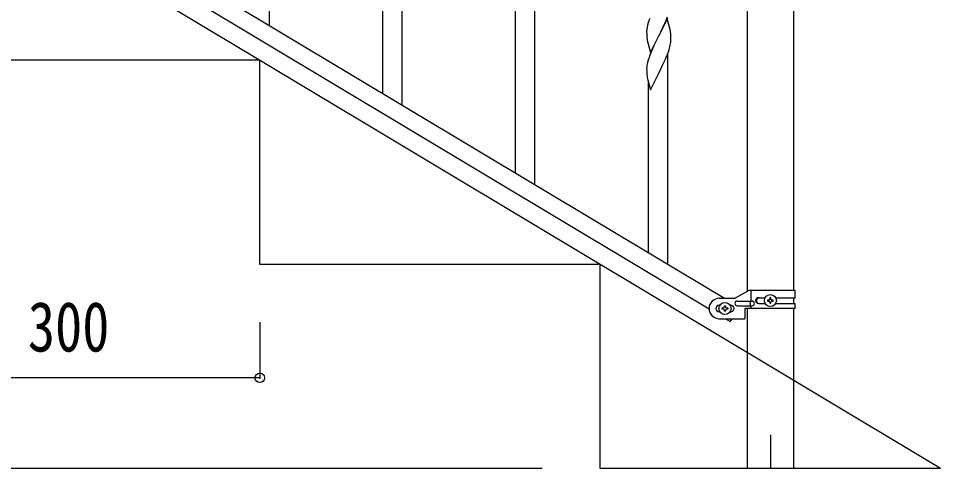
# Model space of a CAD drawing. Units: millimetres, scale not verified. Extents: x -4143 to 4140, y -2900 to 2898.
# Drawn here: x -1107 to -294, y -1952 to -1556 of the extents above; entities that cross this region are included whole.
import ezdxf
from ezdxf.enums import TextEntityAlignment as Align

# ---------------------------------------------------------------- set-up
doc = ezdxf.new("R2010")
doc.units = ezdxf.units.MM
doc.header["$LTSCALE"] = 10
for name, color, linetype in [('0-2_YKK_12', 2, 'Continuous'), ('0-3_YKK_A1', 4, 'Continuous'), ('0-4_YKK_D', 6, 'Continuous')]:
    doc.layers.add(name, color=color, linetype=linetype)
doc.styles.add('ＭＳ ゴシック', font='')
doc.styles.get('ＭＳ ゴシック').set_extended_font_data('MS Gothic')

msp = doc.modelspace()

# ---------------------------------------------------------------- linework, layer by layer
at = {"layer": '0-2_YKK_12'}
msp.add_line((-443.97, -1922.84), (-443.97, -1952.5), dxfattribs=at)
at = {"layer": '0-3_YKK_A1'}
for p, q in [((-464.22, -1796.16), (-464.22, -1222.5)), ((-423.72, -1222.5), (-423.72, -1795.37)), ((-1289.98, -1319.09), (-484.4, -1802.37)), ((-1303.55, -1328.44), (-497.97, -1811.72)), ((-885.47, -1561.76), (-885.47, -1376.67)), ((-293.97, -1952.5), (-1193.97, -1412.5)), ((-768.47, -1631.95), (-768.47, -1446.86)), ((-785.47, -1621.75), (-785.47, -1471.6)), ((-651.47, -1702.14), (-651.47, -1517.05)), ((-668.47, -1691.94), (-668.47, -1541.79)), ((-534.47, -1772.33), (-534.47, -1587.24)), ((-542.3, -1603.71), (-542.46, -1604.04)), ((-551.47, -1762.13), (-551.47, -1611.98)), ((-593.97, -1952.5), (-593.97, -1772.5)), ((-462.85, -1795.37), (-474.97, -1802.37)), ((-421.97, -1795.37), (-462.85, -1795.37)), ((-460.94, -1804.87), (-460.94, -1795.37)), ((-421.97, -1801.87), (-421.97, -1795.37)), ((-488.97, -1802.37), (-474.97, -1802.37)), ((-454.57, -1801.87), (-448.65, -1801.87)), ((-445.41, -1803.89), (-446.37, -1803.89)), ((-439.3, -1801.87), (-421.97, -1801.87)), ((-423.72, -1801.87), (-423.72, -1806.87)), ((-488.34, -1808.37), (-488.97, -1808.37)), ((-485.41, -1811.85), (-486.37, -1811.85)), ((-482.53, -1810.89), (-481.57, -1810.89)), ((-478.97, -1808.37), (-479.6, -1808.37)), ((-473.17, -1804.87), (-460.09, -1804.87)), ((-473.17, -1808.87), (-460.09, -1808.87)), ((-466.47, -1811.37), (-466.47, -1820.37)), ((-421.97, -1811.37), (-466.47, -1811.37)), ((-464.22, -1952.5), (-464.22, -1811.37)), ((-461.5, -1808.87), (-461.5, -1804.87)), ((-460.94, -1811.37), (-460.94, -1808.87)), ((-454.57, -1806.87), (-448.65, -1806.87)), ((-442.53, -1804.85), (-441.57, -1804.85)), ((-439.3, -1806.87), (-421.97, -1806.87)), ((-423.72, -1811.37), (-423.72, -1952.5)), ((-421.97, -1811.37), (-421.97, -1806.87)), ((-488.34, -1814.37), (-488.97, -1814.37)), ((-488.97, -1820.37), (-466.47, -1820.37)), ((-483.55, -1820.37), (-479.26, -1822.95)), ((-478.97, -1814.37), (-479.6, -1814.37)), ((-479.26, -1822.95), (-477.71, -1820.37)), ((-293.97, -1952.5), (-593.97, -1952.5))]:
    msp.add_line(p, q, dxfattribs=at)
for points in [[(-593.97, -1772.5), (-893.97, -1772.5), (-893.97, -1592.5), (-1193.97, -1592.5), (-1193.97, -1412.5), (-1493.97, -1412.5)], [(-552.97, -1565.96), (-553.01, -1566.78), (-553.02, -1567.17), (-553, -1569.03), (-552.97, -1570.04), (-552.92, -1570.98), (-552.82, -1572.42), (-552.67, -1573.74), (-552.53, -1574.73), (-552.35, -1575.68), (-552.25, -1576.15), (-552.04, -1577.09), (-551.79, -1578.05), (-549.52, -1585.7), (-542.3, -1570.83), (-542.13, -1570.5), (-540.2, -1566.7), (-538.69, -1563.6), (-538.02, -1562.19), (-536.68, -1559.27), (-535.82, -1557.27), (-534.6, -1554.23)], [(-535.07, -1555.98), (-542.3, -1570.83), (-542.46, -1571.16), (-544.81, -1575.82), (-546.57, -1579.47), (-547.02, -1580.44), (-548.13, -1582.9), (-549.4, -1585.92), (-550.19, -1587.95), (-550.91, -1589.96), (-551.7, -1592.44), (-552.22, -1594.37), (-552.53, -1595.77), (-552.77, -1597.12), (-552.93, -1598.41), (-552.99, -1599.24), (-553.02, -1600.04), (-553, -1601.9), (-552.97, -1602.91), (-552.92, -1603.85), (-552.82, -1605.29), (-552.67, -1606.61)], [(-551.4, -1558.59), (-551.84, -1560.06), (-552.33, -1561.97), (-552.62, -1563.35), (-552.84, -1564.69)], [(-532.34, -1565.52), (-532.68, -1564.1), (-532.87, -1563.38), (-535.07, -1555.98)], [(-532.49, -1580.65), (-532.16, -1579.24), (-531.89, -1577.87), (-531.7, -1576.56)], [(-531.6, -1575.3), (-531.58, -1574.5), (-531.58, -1573.36), (-531.63, -1571.63), (-531.69, -1570.39), (-531.8, -1568.97)], [(-552.3, -1608.79), (-552.04, -1609.96), (-551.79, -1610.92), (-549.52, -1618.56), (-542.3, -1603.71), (-542.13, -1603.38), (-540.41, -1599.99), (-538.91, -1596.93), (-538.02, -1595.06), (-536.47, -1591.64), (-536.03, -1590.64), (-534.99, -1588.11), (-533.86, -1585.08), (-533.19, -1583.08)], [(-446.37, -1803.89), (-446.37, -1804.85), (-445.41, -1804.85)], [(-443.49, -1802.93), (-443.49, -1801.97), (-444.45, -1801.97), (-444.45, -1802.93)], [(-441.57, -1804.85), (-441.57, -1803.89), (-442.53, -1803.89)], [(-486.37, -1811.85), (-486.37, -1810.89), (-485.41, -1810.89)], [(-484.45, -1809.93), (-484.45, -1808.97), (-483.49, -1808.97), (-483.49, -1809.93)], [(-481.57, -1810.89), (-481.57, -1811.85), (-482.53, -1811.85)], [(-444.45, -1805.81), (-444.45, -1806.77), (-443.49, -1806.77), (-443.49, -1805.81)], [(-483.49, -1812.81), (-483.49, -1813.77), (-484.45, -1813.77), (-484.45, -1812.81)]]:
    msp.add_lwpolyline(points, dxfattribs=at)
for centre in [(-443.97, -1804.37), (-483.97, -1811.37)]:
    msp.add_circle(centre, 5.3, dxfattribs=at)
for centre, radius, start, end in [((-475.77, -1582.83), 79.42, 159.93435, 162.22611), ((-521.03, -1568.57), 32.04, 173.03232, 175.32407), ((-573.81, -1574.22), 42.37, 9.56725, 11.859), ((-576.66, -1573.83), 45.12, 6.17603, 8.46779), ((-563.02, -1573.3), 31.49, 354.07159, 356.36334), ((-593.59, -1564.37), 63.23, 342.78424, 345.07599), ((-498.07, -1598.45), 55.21, 188.49987, 190.79162), ((-488.97, -1811.37), 9, 90, 270), ((-454.57, -1804.37), 2.5, 90, 270), ((-453.82, -1804.37), 2.5, 90, 270), ((-445.41, -1802.93), 0.96, 270, 0), ((-442.53, -1802.93), 0.96, 180, 270), ((-488.97, -1811.37), 3, 90, 270), ((-485.41, -1809.93), 0.96, 270, 0), ((-485.41, -1812.81), 0.96, 0, 90), ((-482.53, -1809.93), 0.96, 180, 270), ((-482.53, -1812.81), 0.96, 90, 180), ((-478.97, -1811.37), 3, 270, 90), ((-473.17, -1806.87), 2, 90, 270), ((-460.09, -1806.87), 2, 270, 90), ((-445.41, -1805.81), 0.96, 0, 90), ((-442.53, -1805.81), 0.96, 90, 180)]:
    msp.add_arc(centre, radius, start, end, dxfattribs=at)
at = {"layer": '0-4_YKK_D'}
for p, q in [((-893.97, -1823.5), (-893.97, -1873.5)), ((-893.97, -1872.5), (-1193.97, -1872.5)), ((-644.97, -1952.5), (-1744.97, -1952.5))]:
    msp.add_line(p, q, dxfattribs=at)
msp.add_circle((-893.97, -1872.5), 4.25, dxfattribs=at)

# ---------------------------------------------------------------- texts
at = {"layer": '0-4_YKK_D', "style": 'ＭＳ ゴシック', "width": 0.8}
msp.add_text('300', height=43.99, dxfattribs=at).set_placement((-1098.37, -1862.5), align=Align.BOTTOM_LEFT)

doc.saveas('drawing.dxf')
